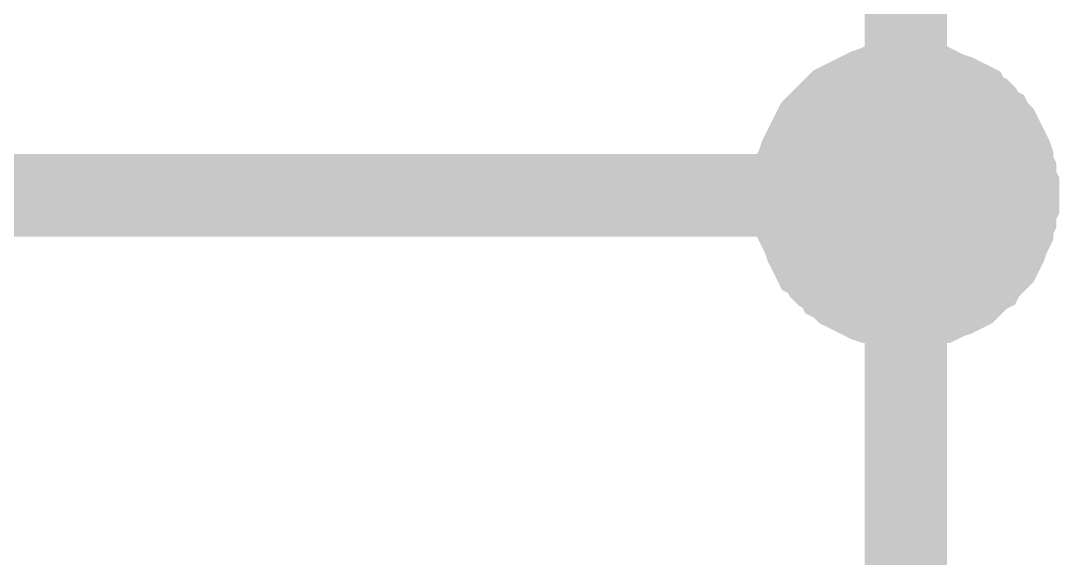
# Model space of a CAD drawing. Header units: millimetres. Extents: x 0 to 594, y 0 to 420.
# Drawn here: x 322.167 to 325.941, y 114.594 to 116.546 of the extents above; entities that cross this region are included whole.
import ezdxf

# ---------------------------------------------------------------- set-up
doc = ezdxf.new("R2010")
doc.units = ezdxf.units.MM
doc.layers.add('Sheet', color=255, linetype='Continuous')

msp = doc.modelspace()

# ---------------------------------------------------------------- linework, layer by layer
at = {"layer": 'Sheet', "color": 0}
for points, const_width in [([(322.3779, 118.4518), (325.3835, 118.4518), (325.3835, 115.9117)], 0.2997), ([(324.8755, 115.9117), (324.8755, 115.9435), (324.8755, 115.9646), (324.8861, 115.9858), (324.8861, 116.0175), (324.8861, 116.0387), (324.8967, 116.0599), (324.9072, 116.0916), (324.9178, 116.1128), (324.9284, 116.134), (324.939, 116.1551), (324.9496, 116.1763), (324.9602, 116.1975), (324.9707, 116.2186), (324.9919, 116.2398), (325.0025, 116.2504), (325.0237, 116.2715), (325.0448, 116.2927), (325.0554, 116.3033), (325.0766, 116.3245), (325.0977, 116.335), (325.1189, 116.3456), (325.1401, 116.3562), (325.1612, 116.3668), (325.1824, 116.3774), (325.2036, 116.388), (325.2353, 116.3985), (325.2565, 116.4091), (325.2777, 116.4091), (325.3094, 116.4091), (325.3306, 116.4197), (325.3517, 116.4197), (325.3835, 116.4197)], 0.0991), ([(324.8755, 115.9117), (324.8755, 115.9435), (324.8755, 115.9646), (324.8861, 115.9858), (324.8861, 116.0175), (324.8861, 116.0387), (324.8967, 116.0599), (324.9072, 116.0916), (324.9178, 116.1128), (324.9284, 116.134), (324.939, 116.1551), (324.9496, 116.1763), (324.9602, 116.1975), (324.9707, 116.2186), (324.9919, 116.2398), (325.0025, 116.2504), (325.0237, 116.2715), (325.0448, 116.2927), (325.0554, 116.3033), (325.0766, 116.3245), (325.0977, 116.335), (325.1189, 116.3456), (325.1401, 116.3562), (325.1612, 116.3668), (325.1824, 116.3774), (325.2036, 116.388), (325.2353, 116.3985), (325.2565, 116.4091), (325.2777, 116.4091), (325.3094, 116.4091), (325.3306, 116.4197), (325.3517, 116.4197), (325.3835, 116.4197)], 0.0991), ([(324.8755, 115.9117), (324.8755, 115.9435), (324.8755, 115.9646), (324.8861, 115.9858), (324.8861, 116.0175), (324.8861, 116.0387), (324.8967, 116.0599), (324.9072, 116.0916), (324.9178, 116.1128), (324.9284, 116.134), (324.939, 116.1551), (324.9496, 116.1763), (324.9602, 116.1975), (324.9707, 116.2186), (324.9919, 116.2398), (325.0025, 116.2504), (325.0237, 116.2715), (325.0448, 116.2927), (325.0554, 116.3033), (325.0766, 116.3245), (325.0977, 116.335), (325.1189, 116.3456), (325.1401, 116.3562), (325.1612, 116.3668), (325.1824, 116.3774), (325.2036, 116.388), (325.2353, 116.3985), (325.2565, 116.4091), (325.2777, 116.4091), (325.3094, 116.4091), (325.3306, 116.4197), (325.3517, 116.4197), (325.3835, 116.4197)], 0.0991), ([(324.8755, 115.9117), (324.8755, 115.9435), (324.8755, 115.9646), (324.8861, 115.9858), (324.8861, 116.0175), (324.8861, 116.0387), (324.8967, 116.0599), (324.9072, 116.0916), (324.9178, 116.1128), (324.9284, 116.134), (324.939, 116.1551), (324.9496, 116.1763), (324.9602, 116.1975), (324.9707, 116.2186), (324.9919, 116.2398), (325.0025, 116.2504), (325.0237, 116.2715), (325.0448, 116.2927), (325.0554, 116.3033), (325.0766, 116.3245), (325.0977, 116.335), (325.1189, 116.3456), (325.1401, 116.3562), (325.1612, 116.3668), (325.1824, 116.3774), (325.2036, 116.388), (325.2353, 116.3985), (325.2565, 116.4091), (325.2777, 116.4091), (325.3094, 116.4091), (325.3306, 116.4197), (325.3517, 116.4197), (325.3835, 116.4197)], 0.0991), ([(324.8755, 115.9117), (324.8755, 115.9435), (324.8755, 115.9646), (324.8861, 115.9858), (324.8861, 116.0175), (324.8861, 116.0387), (324.8967, 116.0599), (324.9072, 116.0916), (324.9178, 116.1128), (324.9284, 116.134), (324.939, 116.1551), (324.9496, 116.1763), (324.9602, 116.1975), (324.9707, 116.2186), (324.9919, 116.2398), (325.0025, 116.2504), (325.0237, 116.2715), (325.0448, 116.2927), (325.0554, 116.3033), (325.0766, 116.3245), (325.0977, 116.335), (325.1189, 116.3456), (325.1401, 116.3562), (325.1612, 116.3668), (325.1824, 116.3774), (325.2036, 116.388), (325.2353, 116.3985), (325.2565, 116.4091), (325.2777, 116.4091), (325.3094, 116.4091), (325.3306, 116.4197), (325.3517, 116.4197), (325.3835, 116.4197)], 0.0991), ([(324.8755, 115.9117), (324.8755, 115.9435), (324.8755, 115.9646), (324.8861, 115.9858), (324.8861, 116.0175), (324.8861, 116.0387), (324.8967, 116.0599), (324.9072, 116.0916), (324.9178, 116.1128), (324.9284, 116.134), (324.939, 116.1551), (324.9496, 116.1763), (324.9602, 116.1975), (324.9707, 116.2186), (324.9919, 116.2398), (325.0025, 116.2504), (325.0237, 116.2715), (325.0448, 116.2927), (325.0554, 116.3033), (325.0766, 116.3245), (325.0977, 116.335), (325.1189, 116.3456), (325.1401, 116.3562), (325.1612, 116.3668), (325.1824, 116.3774), (325.2036, 116.388), (325.2353, 116.3985), (325.2565, 116.4091), (325.2777, 116.4091), (325.3094, 116.4091), (325.3306, 116.4197), (325.3517, 116.4197), (325.3835, 116.4197)], 0.0991), ([(324.8755, 115.9117), (324.8755, 115.9435), (324.8755, 115.9646), (324.8861, 115.9858), (324.8861, 116.0175), (324.8861, 116.0387), (324.8967, 116.0599), (324.9072, 116.0916), (324.9178, 116.1128), (324.9284, 116.134), (324.939, 116.1551), (324.9496, 116.1763), (324.9602, 116.1975), (324.9707, 116.2186), (324.9919, 116.2398), (325.0025, 116.2504), (325.0237, 116.2715), (325.0448, 116.2927), (325.0554, 116.3033), (325.0766, 116.3245), (325.0977, 116.335), (325.1189, 116.3456), (325.1401, 116.3562), (325.1612, 116.3668), (325.1824, 116.3774), (325.2036, 116.388), (325.2353, 116.3985), (325.2565, 116.4091), (325.2777, 116.4091), (325.3094, 116.4091), (325.3306, 116.4197), (325.3517, 116.4197), (325.3835, 116.4197)], 0.0991), ([(324.8755, 115.9117), (324.8755, 115.9435), (324.8755, 115.9646), (324.8861, 115.9858), (324.8861, 116.0175), (324.8861, 116.0387), (324.8967, 116.0599), (324.9072, 116.0916), (324.9178, 116.1128), (324.9284, 116.134), (324.939, 116.1551), (324.9496, 116.1763), (324.9602, 116.1975), (324.9707, 116.2186), (324.9919, 116.2398), (325.0025, 116.2504), (325.0237, 116.2715), (325.0448, 116.2927), (325.0554, 116.3033), (325.0766, 116.3245), (325.0977, 116.335), (325.1189, 116.3456), (325.1401, 116.3562), (325.1612, 116.3668), (325.1824, 116.3774), (325.2036, 116.388), (325.2353, 116.3985), (325.2565, 116.4091), (325.2777, 116.4091), (325.3094, 116.4091), (325.3306, 116.4197), (325.3517, 116.4197), (325.3835, 116.4197)], 0.0991), ([(325.3835, 116.4197), (325.3835, 116.4197)], 0.0991), ([(325.3835, 116.4197), (325.4046, 116.4197), (325.4364, 116.4197), (325.4576, 116.4091), (325.4893, 116.4091), (325.5105, 116.4091), (325.5316, 116.3985), (325.5528, 116.388), (325.574, 116.3774), (325.6057, 116.3668), (325.6269, 116.3562), (325.6481, 116.3456), (325.6692, 116.335), (325.6904, 116.3245), (325.701, 116.3033), (325.7221, 116.2927), (325.7433, 116.2715), (325.7539, 116.2504), (325.7751, 116.2398), (325.7856, 116.2186), (325.8068, 116.1975), (325.8174, 116.1763), (325.828, 116.1551), (325.8385, 116.134), (325.8491, 116.1128), (325.8597, 116.0916), (325.8703, 116.0599), (325.8703, 116.0387), (325.8809, 116.0175), (325.8809, 115.9858), (325.8915, 115.9646), (325.8915, 115.9435), (325.8915, 115.9117)], 0.0991), ([(325.3835, 116.4197), (325.3835, 116.4197)], 0.0991), ([(325.3835, 116.4197), (325.4046, 116.4197), (325.4364, 116.4197), (325.4576, 116.4091), (325.4893, 116.4091), (325.5105, 116.4091), (325.5316, 116.3985), (325.5528, 116.388), (325.574, 116.3774), (325.6057, 116.3668), (325.6269, 116.3562), (325.6481, 116.3456), (325.6692, 116.335), (325.6904, 116.3245), (325.701, 116.3033), (325.7221, 116.2927), (325.7433, 116.2715), (325.7539, 116.2504), (325.7751, 116.2398), (325.7856, 116.2186), (325.8068, 116.1975), (325.8174, 116.1763), (325.828, 116.1551), (325.8385, 116.134), (325.8491, 116.1128), (325.8597, 116.0916), (325.8703, 116.0599), (325.8703, 116.0387), (325.8809, 116.0175), (325.8809, 115.9858), (325.8915, 115.9646), (325.8915, 115.9435), (325.8915, 115.9117)], 0.0991), ([(325.3835, 116.4197), (325.3835, 116.4197)], 0.0991), ([(325.3835, 116.4197), (325.4046, 116.4197), (325.4364, 116.4197), (325.4576, 116.4091), (325.4893, 116.4091), (325.5105, 116.4091), (325.5316, 116.3985), (325.5528, 116.388), (325.574, 116.3774), (325.6057, 116.3668), (325.6269, 116.3562), (325.6481, 116.3456), (325.6692, 116.335), (325.6904, 116.3245), (325.701, 116.3033), (325.7221, 116.2927), (325.7433, 116.2715), (325.7539, 116.2504), (325.7751, 116.2398), (325.7856, 116.2186), (325.8068, 116.1975), (325.8174, 116.1763), (325.828, 116.1551), (325.8385, 116.134), (325.8491, 116.1128), (325.8597, 116.0916), (325.8703, 116.0599), (325.8703, 116.0387), (325.8809, 116.0175), (325.8809, 115.9858), (325.8915, 115.9646), (325.8915, 115.9435), (325.8915, 115.9117)], 0.0991), ([(325.3835, 116.4197), (325.3835, 116.4197)], 0.0991), ([(325.3835, 116.4197), (325.4046, 116.4197), (325.4364, 116.4197), (325.4576, 116.4091), (325.4893, 116.4091), (325.5105, 116.4091), (325.5316, 116.3985), (325.5528, 116.388), (325.574, 116.3774), (325.6057, 116.3668), (325.6269, 116.3562), (325.6481, 116.3456), (325.6692, 116.335), (325.6904, 116.3245), (325.701, 116.3033), (325.7221, 116.2927), (325.7433, 116.2715), (325.7539, 116.2504), (325.7751, 116.2398), (325.7856, 116.2186), (325.8068, 116.1975), (325.8174, 116.1763), (325.828, 116.1551), (325.8385, 116.134), (325.8491, 116.1128), (325.8597, 116.0916), (325.8703, 116.0599), (325.8703, 116.0387), (325.8809, 116.0175), (325.8809, 115.9858), (325.8915, 115.9646), (325.8915, 115.9435), (325.8915, 115.9117)], 0.0991), ([(325.3835, 116.4197), (325.3835, 116.4197)], 0.0991), ([(325.3835, 116.4197), (325.4046, 116.4197), (325.4364, 116.4197), (325.4576, 116.4091), (325.4893, 116.4091), (325.5105, 116.4091), (325.5316, 116.3985), (325.5528, 116.388), (325.574, 116.3774), (325.6057, 116.3668), (325.6269, 116.3562), (325.6481, 116.3456), (325.6692, 116.335), (325.6904, 116.3245), (325.701, 116.3033), (325.7221, 116.2927), (325.7433, 116.2715), (325.7539, 116.2504), (325.7751, 116.2398), (325.7856, 116.2186), (325.8068, 116.1975), (325.8174, 116.1763), (325.828, 116.1551), (325.8385, 116.134), (325.8491, 116.1128), (325.8597, 116.0916), (325.8703, 116.0599), (325.8703, 116.0387), (325.8809, 116.0175), (325.8809, 115.9858), (325.8915, 115.9646), (325.8915, 115.9435), (325.8915, 115.9117)], 0.0991), ([(325.3835, 116.4197), (325.3835, 116.4197)], 0.0991), ([(325.3835, 116.4197), (325.4046, 116.4197), (325.4364, 116.4197), (325.4576, 116.4091), (325.4893, 116.4091), (325.5105, 116.4091), (325.5316, 116.3985), (325.5528, 116.388), (325.574, 116.3774), (325.6057, 116.3668), (325.6269, 116.3562), (325.6481, 116.3456), (325.6692, 116.335), (325.6904, 116.3245), (325.701, 116.3033), (325.7221, 116.2927), (325.7433, 116.2715), (325.7539, 116.2504), (325.7751, 116.2398), (325.7856, 116.2186), (325.8068, 116.1975), (325.8174, 116.1763), (325.828, 116.1551), (325.8385, 116.134), (325.8491, 116.1128), (325.8597, 116.0916), (325.8703, 116.0599), (325.8703, 116.0387), (325.8809, 116.0175), (325.8809, 115.9858), (325.8915, 115.9646), (325.8915, 115.9435), (325.8915, 115.9117)], 0.0991), ([(325.3835, 116.4197), (325.3835, 116.4197)], 0.0991), ([(325.3835, 116.4197), (325.4046, 116.4197), (325.4364, 116.4197), (325.4576, 116.4091), (325.4893, 116.4091), (325.5105, 116.4091), (325.5316, 116.3985), (325.5528, 116.388), (325.574, 116.3774), (325.6057, 116.3668), (325.6269, 116.3562), (325.6481, 116.3456), (325.6692, 116.335), (325.6904, 116.3245), (325.701, 116.3033), (325.7221, 116.2927), (325.7433, 116.2715), (325.7539, 116.2504), (325.7751, 116.2398), (325.7856, 116.2186), (325.8068, 116.1975), (325.8174, 116.1763), (325.828, 116.1551), (325.8385, 116.134), (325.8491, 116.1128), (325.8597, 116.0916), (325.8703, 116.0599), (325.8703, 116.0387), (325.8809, 116.0175), (325.8809, 115.9858), (325.8915, 115.9646), (325.8915, 115.9435), (325.8915, 115.9117)], 0.0991), ([(325.3835, 116.4197), (325.3835, 116.4197)], 0.0991), ([(325.3835, 116.4197), (325.4046, 116.4197), (325.4364, 116.4197), (325.4576, 116.4091), (325.4893, 116.4091), (325.5105, 116.4091), (325.5316, 116.3985), (325.5528, 116.388), (325.574, 116.3774), (325.6057, 116.3668), (325.6269, 116.3562), (325.6481, 116.3456), (325.6692, 116.335), (325.6904, 116.3245), (325.701, 116.3033), (325.7221, 116.2927), (325.7433, 116.2715), (325.7539, 116.2504), (325.7751, 116.2398), (325.7856, 116.2186), (325.8068, 116.1975), (325.8174, 116.1763), (325.828, 116.1551), (325.8385, 116.134), (325.8491, 116.1128), (325.8597, 116.0916), (325.8703, 116.0599), (325.8703, 116.0387), (325.8809, 116.0175), (325.8809, 115.9858), (325.8915, 115.9646), (325.8915, 115.9435), (325.8915, 115.9117)], 0.0991), ([(314.7582, 115.9117), (322.3779, 115.9117)], 0.2997), ([(322.3779, 115.9117), (325.3835, 115.9117), (325.3835, 113.2976)], 0.2997), ([(325.3835, 115.4037), (325.3517, 115.4037), (325.3306, 115.4037), (325.3094, 115.4143), (325.2777, 115.4143), (325.2565, 115.4249), (325.2353, 115.4249), (325.2036, 115.4354), (325.1824, 115.446), (325.1612, 115.4566), (325.1401, 115.4672), (325.1189, 115.4778), (325.0977, 115.4884), (325.0766, 115.5095), (325.0554, 115.5201), (325.0448, 115.5413), (325.0237, 115.5519), (325.0025, 115.573), (324.9919, 115.5942), (324.9707, 115.6048), (324.9602, 115.6259), (324.9496, 115.6471), (324.939, 115.6683), (324.9284, 115.6894), (324.9178, 115.7212), (324.9072, 115.7424), (324.8967, 115.7635), (324.8861, 115.7847), (324.8861, 115.8059), (324.8861, 115.8376), (324.8755, 115.8588), (324.8755, 115.8905), (324.8755, 115.9117)], 0.0991), ([(324.8755, 115.9117), (324.8755, 115.9117)], 0.0991), ([(325.3835, 115.4037), (325.3517, 115.4037), (325.3306, 115.4037), (325.3094, 115.4143), (325.2777, 115.4143), (325.2565, 115.4249), (325.2353, 115.4249), (325.2036, 115.4354), (325.1824, 115.446), (325.1612, 115.4566), (325.1401, 115.4672), (325.1189, 115.4778), (325.0977, 115.4884), (325.0766, 115.5095), (325.0554, 115.5201), (325.0448, 115.5413), (325.0237, 115.5519), (325.0025, 115.573), (324.9919, 115.5942), (324.9707, 115.6048), (324.9602, 115.6259), (324.9496, 115.6471), (324.939, 115.6683), (324.9284, 115.6894), (324.9178, 115.7212), (324.9072, 115.7424), (324.8967, 115.7635), (324.8861, 115.7847), (324.8861, 115.8059), (324.8861, 115.8376), (324.8755, 115.8588), (324.8755, 115.8905), (324.8755, 115.9117)], 0.0991), ([(324.8755, 115.9117), (324.8755, 115.9117)], 0.0991), ([(325.3835, 115.4037), (325.3517, 115.4037), (325.3306, 115.4037), (325.3094, 115.4143), (325.2777, 115.4143), (325.2565, 115.4249), (325.2353, 115.4249), (325.2036, 115.4354), (325.1824, 115.446), (325.1612, 115.4566), (325.1401, 115.4672), (325.1189, 115.4778), (325.0977, 115.4884), (325.0766, 115.5095), (325.0554, 115.5201), (325.0448, 115.5413), (325.0237, 115.5519), (325.0025, 115.573), (324.9919, 115.5942), (324.9707, 115.6048), (324.9602, 115.6259), (324.9496, 115.6471), (324.939, 115.6683), (324.9284, 115.6894), (324.9178, 115.7212), (324.9072, 115.7424), (324.8967, 115.7635), (324.8861, 115.7847), (324.8861, 115.8059), (324.8861, 115.8376), (324.8755, 115.8588), (324.8755, 115.8905), (324.8755, 115.9117)], 0.0991), ([(324.8755, 115.9117), (324.8755, 115.9117)], 0.0991), ([(325.3835, 115.4037), (325.3517, 115.4037), (325.3306, 115.4037), (325.3094, 115.4143), (325.2777, 115.4143), (325.2565, 115.4249), (325.2353, 115.4249), (325.2036, 115.4354), (325.1824, 115.446), (325.1612, 115.4566), (325.1401, 115.4672), (325.1189, 115.4778), (325.0977, 115.4884), (325.0766, 115.5095), (325.0554, 115.5201), (325.0448, 115.5413), (325.0237, 115.5519), (325.0025, 115.573), (324.9919, 115.5942), (324.9707, 115.6048), (324.9602, 115.6259), (324.9496, 115.6471), (324.939, 115.6683), (324.9284, 115.6894), (324.9178, 115.7212), (324.9072, 115.7424), (324.8967, 115.7635), (324.8861, 115.7847), (324.8861, 115.8059), (324.8861, 115.8376), (324.8755, 115.8588), (324.8755, 115.8905), (324.8755, 115.9117)], 0.0991), ([(324.8755, 115.9117), (324.8755, 115.9117)], 0.0991), ([(325.3835, 115.4037), (325.3517, 115.4037), (325.3306, 115.4037), (325.3094, 115.4143), (325.2777, 115.4143), (325.2565, 115.4249), (325.2353, 115.4249), (325.2036, 115.4354), (325.1824, 115.446), (325.1612, 115.4566), (325.1401, 115.4672), (325.1189, 115.4778), (325.0977, 115.4884), (325.0766, 115.5095), (325.0554, 115.5201), (325.0448, 115.5413), (325.0237, 115.5519), (325.0025, 115.573), (324.9919, 115.5942), (324.9707, 115.6048), (324.9602, 115.6259), (324.9496, 115.6471), (324.939, 115.6683), (324.9284, 115.6894), (324.9178, 115.7212), (324.9072, 115.7424), (324.8967, 115.7635), (324.8861, 115.7847), (324.8861, 115.8059), (324.8861, 115.8376), (324.8755, 115.8588), (324.8755, 115.8905), (324.8755, 115.9117)], 0.0991), ([(324.8755, 115.9117), (324.8755, 115.9117)], 0.0991), ([(325.3835, 115.4037), (325.3517, 115.4037), (325.3306, 115.4037), (325.3094, 115.4143), (325.2777, 115.4143), (325.2565, 115.4249), (325.2353, 115.4249), (325.2036, 115.4354), (325.1824, 115.446), (325.1612, 115.4566), (325.1401, 115.4672), (325.1189, 115.4778), (325.0977, 115.4884), (325.0766, 115.5095), (325.0554, 115.5201), (325.0448, 115.5413), (325.0237, 115.5519), (325.0025, 115.573), (324.9919, 115.5942), (324.9707, 115.6048), (324.9602, 115.6259), (324.9496, 115.6471), (324.939, 115.6683), (324.9284, 115.6894), (324.9178, 115.7212), (324.9072, 115.7424), (324.8967, 115.7635), (324.8861, 115.7847), (324.8861, 115.8059), (324.8861, 115.8376), (324.8755, 115.8588), (324.8755, 115.8905), (324.8755, 115.9117)], 0.0991), ([(324.8755, 115.9117), (324.8755, 115.9117)], 0.0991), ([(325.3835, 115.4037), (325.3517, 115.4037), (325.3306, 115.4037), (325.3094, 115.4143), (325.2777, 115.4143), (325.2565, 115.4249), (325.2353, 115.4249), (325.2036, 115.4354), (325.1824, 115.446), (325.1612, 115.4566), (325.1401, 115.4672), (325.1189, 115.4778), (325.0977, 115.4884), (325.0766, 115.5095), (325.0554, 115.5201), (325.0448, 115.5413), (325.0237, 115.5519), (325.0025, 115.573), (324.9919, 115.5942), (324.9707, 115.6048), (324.9602, 115.6259), (324.9496, 115.6471), (324.939, 115.6683), (324.9284, 115.6894), (324.9178, 115.7212), (324.9072, 115.7424), (324.8967, 115.7635), (324.8861, 115.7847), (324.8861, 115.8059), (324.8861, 115.8376), (324.8755, 115.8588), (324.8755, 115.8905), (324.8755, 115.9117)], 0.0991), ([(324.8755, 115.9117), (324.8755, 115.9117)], 0.0991), ([(325.3835, 115.4037), (325.3517, 115.4037), (325.3306, 115.4037), (325.3094, 115.4143), (325.2777, 115.4143), (325.2565, 115.4249), (325.2353, 115.4249), (325.2036, 115.4354), (325.1824, 115.446), (325.1612, 115.4566), (325.1401, 115.4672), (325.1189, 115.4778), (325.0977, 115.4884), (325.0766, 115.5095), (325.0554, 115.5201), (325.0448, 115.5413), (325.0237, 115.5519), (325.0025, 115.573), (324.9919, 115.5942), (324.9707, 115.6048), (324.9602, 115.6259), (324.9496, 115.6471), (324.939, 115.6683), (324.9284, 115.6894), (324.9178, 115.7212), (324.9072, 115.7424), (324.8967, 115.7635), (324.8861, 115.7847), (324.8861, 115.8059), (324.8861, 115.8376), (324.8755, 115.8588), (324.8755, 115.8905), (324.8755, 115.9117)], 0.0991), ([(324.8755, 115.9117), (324.8755, 115.9117)], 0.0991), ([(325.8915, 115.9117), (325.8915, 115.8905), (325.8915, 115.8588), (325.8809, 115.8376), (325.8809, 115.8059), (325.8703, 115.7847), (325.8703, 115.7635), (325.8597, 115.7424), (325.8491, 115.7212), (325.8385, 115.6894), (325.828, 115.6683), (325.8174, 115.6471), (325.8068, 115.6259), (325.7856, 115.6048), (325.7751, 115.5942), (325.7539, 115.573), (325.7433, 115.5519), (325.7221, 115.5413), (325.701, 115.5201), (325.6904, 115.5095), (325.6692, 115.4884), (325.6481, 115.4778), (325.6269, 115.4672), (325.6057, 115.4566), (325.574, 115.446), (325.5528, 115.4354), (325.5316, 115.4249), (325.5105, 115.4249), (325.4893, 115.4143), (325.4576, 115.4143), (325.4364, 115.4037), (325.4046, 115.4037), (325.3835, 115.4037)], 0.0991), ([(325.8915, 115.9117), (325.8915, 115.8905), (325.8915, 115.8588), (325.8809, 115.8376), (325.8809, 115.8059), (325.8703, 115.7847), (325.8703, 115.7635), (325.8597, 115.7424), (325.8491, 115.7212), (325.8385, 115.6894), (325.828, 115.6683), (325.8174, 115.6471), (325.8068, 115.6259), (325.7856, 115.6048), (325.7751, 115.5942), (325.7539, 115.573), (325.7433, 115.5519), (325.7221, 115.5413), (325.701, 115.5201), (325.6904, 115.5095), (325.6692, 115.4884), (325.6481, 115.4778), (325.6269, 115.4672), (325.6057, 115.4566), (325.574, 115.446), (325.5528, 115.4354), (325.5316, 115.4249), (325.5105, 115.4249), (325.4893, 115.4143), (325.4576, 115.4143), (325.4364, 115.4037), (325.4046, 115.4037), (325.3835, 115.4037)], 0.0991), ([(325.8915, 115.9117), (325.8915, 115.8905), (325.8915, 115.8588), (325.8809, 115.8376), (325.8809, 115.8059), (325.8703, 115.7847), (325.8703, 115.7635), (325.8597, 115.7424), (325.8491, 115.7212), (325.8385, 115.6894), (325.828, 115.6683), (325.8174, 115.6471), (325.8068, 115.6259), (325.7856, 115.6048), (325.7751, 115.5942), (325.7539, 115.573), (325.7433, 115.5519), (325.7221, 115.5413), (325.701, 115.5201), (325.6904, 115.5095), (325.6692, 115.4884), (325.6481, 115.4778), (325.6269, 115.4672), (325.6057, 115.4566), (325.574, 115.446), (325.5528, 115.4354), (325.5316, 115.4249), (325.5105, 115.4249), (325.4893, 115.4143), (325.4576, 115.4143), (325.4364, 115.4037), (325.4046, 115.4037), (325.3835, 115.4037)], 0.0991), ([(325.8915, 115.9117), (325.8915, 115.8905), (325.8915, 115.8588), (325.8809, 115.8376), (325.8809, 115.8059), (325.8703, 115.7847), (325.8703, 115.7635), (325.8597, 115.7424), (325.8491, 115.7212), (325.8385, 115.6894), (325.828, 115.6683), (325.8174, 115.6471), (325.8068, 115.6259), (325.7856, 115.6048), (325.7751, 115.5942), (325.7539, 115.573), (325.7433, 115.5519), (325.7221, 115.5413), (325.701, 115.5201), (325.6904, 115.5095), (325.6692, 115.4884), (325.6481, 115.4778), (325.6269, 115.4672), (325.6057, 115.4566), (325.574, 115.446), (325.5528, 115.4354), (325.5316, 115.4249), (325.5105, 115.4249), (325.4893, 115.4143), (325.4576, 115.4143), (325.4364, 115.4037), (325.4046, 115.4037), (325.3835, 115.4037)], 0.0991), ([(325.8915, 115.9117), (325.8915, 115.8905), (325.8915, 115.8588), (325.8809, 115.8376), (325.8809, 115.8059), (325.8703, 115.7847), (325.8703, 115.7635), (325.8597, 115.7424), (325.8491, 115.7212), (325.8385, 115.6894), (325.828, 115.6683), (325.8174, 115.6471), (325.8068, 115.6259), (325.7856, 115.6048), (325.7751, 115.5942), (325.7539, 115.573), (325.7433, 115.5519), (325.7221, 115.5413), (325.701, 115.5201), (325.6904, 115.5095), (325.6692, 115.4884), (325.6481, 115.4778), (325.6269, 115.4672), (325.6057, 115.4566), (325.574, 115.446), (325.5528, 115.4354), (325.5316, 115.4249), (325.5105, 115.4249), (325.4893, 115.4143), (325.4576, 115.4143), (325.4364, 115.4037), (325.4046, 115.4037), (325.3835, 115.4037)], 0.0991), ([(325.8915, 115.9117), (325.8915, 115.8905), (325.8915, 115.8588), (325.8809, 115.8376), (325.8809, 115.8059), (325.8703, 115.7847), (325.8703, 115.7635), (325.8597, 115.7424), (325.8491, 115.7212), (325.8385, 115.6894), (325.828, 115.6683), (325.8174, 115.6471), (325.8068, 115.6259), (325.7856, 115.6048), (325.7751, 115.5942), (325.7539, 115.573), (325.7433, 115.5519), (325.7221, 115.5413), (325.701, 115.5201), (325.6904, 115.5095), (325.6692, 115.4884), (325.6481, 115.4778), (325.6269, 115.4672), (325.6057, 115.4566), (325.574, 115.446), (325.5528, 115.4354), (325.5316, 115.4249), (325.5105, 115.4249), (325.4893, 115.4143), (325.4576, 115.4143), (325.4364, 115.4037), (325.4046, 115.4037), (325.3835, 115.4037)], 0.0991), ([(325.8915, 115.9117), (325.8915, 115.8905), (325.8915, 115.8588), (325.8809, 115.8376), (325.8809, 115.8059), (325.8703, 115.7847), (325.8703, 115.7635), (325.8597, 115.7424), (325.8491, 115.7212), (325.8385, 115.6894), (325.828, 115.6683), (325.8174, 115.6471), (325.8068, 115.6259), (325.7856, 115.6048), (325.7751, 115.5942), (325.7539, 115.573), (325.7433, 115.5519), (325.7221, 115.5413), (325.701, 115.5201), (325.6904, 115.5095), (325.6692, 115.4884), (325.6481, 115.4778), (325.6269, 115.4672), (325.6057, 115.4566), (325.574, 115.446), (325.5528, 115.4354), (325.5316, 115.4249), (325.5105, 115.4249), (325.4893, 115.4143), (325.4576, 115.4143), (325.4364, 115.4037), (325.4046, 115.4037), (325.3835, 115.4037)], 0.0991), ([(325.8915, 115.9117), (325.8915, 115.8905), (325.8915, 115.8588), (325.8809, 115.8376), (325.8809, 115.8059), (325.8703, 115.7847), (325.8703, 115.7635), (325.8597, 115.7424), (325.8491, 115.7212), (325.8385, 115.6894), (325.828, 115.6683), (325.8174, 115.6471), (325.8068, 115.6259), (325.7856, 115.6048), (325.7751, 115.5942), (325.7539, 115.573), (325.7433, 115.5519), (325.7221, 115.5413), (325.701, 115.5201), (325.6904, 115.5095), (325.6692, 115.4884), (325.6481, 115.4778), (325.6269, 115.4672), (325.6057, 115.4566), (325.574, 115.446), (325.5528, 115.4354), (325.5316, 115.4249), (325.5105, 115.4249), (325.4893, 115.4143), (325.4576, 115.4143), (325.4364, 115.4037), (325.4046, 115.4037), (325.3835, 115.4037)], 0.0991), ([(325.8915, 115.9117), (325.8915, 115.9117), (325.8915, 115.9117), (325.8915, 115.9117), (325.8915, 115.9117), (325.8915, 115.9117), (325.8915, 115.9117), (325.8915, 115.9117), (325.8915, 115.9117), (325.8915, 115.9117), (325.8915, 115.9117), (325.8915, 115.9117), (325.8915, 115.9117), (325.8915, 115.9117), (325.8915, 115.9117), (325.8915, 115.9117), (325.8915, 115.9117), (325.8915, 115.9117), (325.8915, 115.9117), (325.8915, 115.9117), (325.8915, 115.9117), (325.8915, 115.9117), (325.8915, 115.9117), (325.8915, 115.9117), (325.8915, 115.9117), (325.8915, 115.9117), (325.8915, 115.9117), (325.8915, 115.9117), (325.8915, 115.9117), (325.8915, 115.9117), (325.8915, 115.9117), (325.8915, 115.9117), (325.8915, 115.9117)], 0.0991), ([(325.8915, 115.9117), (325.8915, 115.9117)], 0.0991), ([(325.8915, 115.9117), (325.8915, 115.9117), (325.8915, 115.9117), (325.8915, 115.9117), (325.8915, 115.9117), (325.8915, 115.9117), (325.8915, 115.9117), (325.8915, 115.9117), (325.8915, 115.9117), (325.8915, 115.9117), (325.8915, 115.9117), (325.8915, 115.9117), (325.8915, 115.9117), (325.8915, 115.9117), (325.8915, 115.9117), (325.8915, 115.9117), (325.8915, 115.9117), (325.8915, 115.9117), (325.8915, 115.9117), (325.8915, 115.9117), (325.8915, 115.9117), (325.8915, 115.9117), (325.8915, 115.9117), (325.8915, 115.9117), (325.8915, 115.9117), (325.8915, 115.9117), (325.8915, 115.9117), (325.8915, 115.9117), (325.8915, 115.9117), (325.8915, 115.9117), (325.8915, 115.9117), (325.8915, 115.9117), (325.8915, 115.9117)], 0.0991), ([(325.8915, 115.9117), (325.8915, 115.9117)], 0.0991), ([(325.8915, 115.9117), (325.8915, 115.9117), (325.8915, 115.9117), (325.8915, 115.9117), (325.8915, 115.9117), (325.8915, 115.9117), (325.8915, 115.9117), (325.8915, 115.9117), (325.8915, 115.9117), (325.8915, 115.9117), (325.8915, 115.9117), (325.8915, 115.9117), (325.8915, 115.9117), (325.8915, 115.9117), (325.8915, 115.9117), (325.8915, 115.9117), (325.8915, 115.9117), (325.8915, 115.9117), (325.8915, 115.9117), (325.8915, 115.9117), (325.8915, 115.9117), (325.8915, 115.9117), (325.8915, 115.9117), (325.8915, 115.9117), (325.8915, 115.9117), (325.8915, 115.9117), (325.8915, 115.9117), (325.8915, 115.9117), (325.8915, 115.9117), (325.8915, 115.9117), (325.8915, 115.9117), (325.8915, 115.9117), (325.8915, 115.9117)], 0.0991), ([(325.8915, 115.9117), (325.8915, 115.9117)], 0.0991), ([(325.8915, 115.9117), (325.8915, 115.9117), (325.8915, 115.9117), (325.8915, 115.9117), (325.8915, 115.9117), (325.8915, 115.9117), (325.8915, 115.9117), (325.8915, 115.9117), (325.8915, 115.9117), (325.8915, 115.9117), (325.8915, 115.9117), (325.8915, 115.9117), (325.8915, 115.9117), (325.8915, 115.9117), (325.8915, 115.9117), (325.8915, 115.9117), (325.8915, 115.9117), (325.8915, 115.9117), (325.8915, 115.9117), (325.8915, 115.9117), (325.8915, 115.9117), (325.8915, 115.9117), (325.8915, 115.9117), (325.8915, 115.9117), (325.8915, 115.9117), (325.8915, 115.9117), (325.8915, 115.9117), (325.8915, 115.9117), (325.8915, 115.9117), (325.8915, 115.9117), (325.8915, 115.9117), (325.8915, 115.9117), (325.8915, 115.9117)], 0.0991), ([(325.8915, 115.9117), (325.8915, 115.9117)], 0.0991), ([(325.8915, 115.9117), (325.8915, 115.9117), (325.8915, 115.9117), (325.8915, 115.9117), (325.8915, 115.9117), (325.8915, 115.9117), (325.8915, 115.9117), (325.8915, 115.9117), (325.8915, 115.9117), (325.8915, 115.9117), (325.8915, 115.9117), (325.8915, 115.9117), (325.8915, 115.9117), (325.8915, 115.9117), (325.8915, 115.9117), (325.8915, 115.9117), (325.8915, 115.9117), (325.8915, 115.9117), (325.8915, 115.9117), (325.8915, 115.9117), (325.8915, 115.9117), (325.8915, 115.9117), (325.8915, 115.9117), (325.8915, 115.9117), (325.8915, 115.9117), (325.8915, 115.9117), (325.8915, 115.9117), (325.8915, 115.9117), (325.8915, 115.9117), (325.8915, 115.9117), (325.8915, 115.9117), (325.8915, 115.9117), (325.8915, 115.9117)], 0.0991), ([(325.8915, 115.9117), (325.8915, 115.9117)], 0.0991), ([(325.8915, 115.9117), (325.8915, 115.9117), (325.8915, 115.9117), (325.8915, 115.9117), (325.8915, 115.9117), (325.8915, 115.9117), (325.8915, 115.9117), (325.8915, 115.9117), (325.8915, 115.9117), (325.8915, 115.9117), (325.8915, 115.9117), (325.8915, 115.9117), (325.8915, 115.9117), (325.8915, 115.9117), (325.8915, 115.9117), (325.8915, 115.9117), (325.8915, 115.9117), (325.8915, 115.9117), (325.8915, 115.9117), (325.8915, 115.9117), (325.8915, 115.9117), (325.8915, 115.9117), (325.8915, 115.9117), (325.8915, 115.9117), (325.8915, 115.9117), (325.8915, 115.9117), (325.8915, 115.9117), (325.8915, 115.9117), (325.8915, 115.9117), (325.8915, 115.9117), (325.8915, 115.9117), (325.8915, 115.9117), (325.8915, 115.9117)], 0.0991), ([(325.8915, 115.9117), (325.8915, 115.9117)], 0.0991), ([(325.8915, 115.9117), (325.8915, 115.9117), (325.8915, 115.9117), (325.8915, 115.9117), (325.8915, 115.9117), (325.8915, 115.9117), (325.8915, 115.9117), (325.8915, 115.9117), (325.8915, 115.9117), (325.8915, 115.9117), (325.8915, 115.9117), (325.8915, 115.9117), (325.8915, 115.9117), (325.8915, 115.9117), (325.8915, 115.9117), (325.8915, 115.9117), (325.8915, 115.9117), (325.8915, 115.9117), (325.8915, 115.9117), (325.8915, 115.9117), (325.8915, 115.9117), (325.8915, 115.9117), (325.8915, 115.9117), (325.8915, 115.9117), (325.8915, 115.9117), (325.8915, 115.9117), (325.8915, 115.9117), (325.8915, 115.9117), (325.8915, 115.9117), (325.8915, 115.9117), (325.8915, 115.9117), (325.8915, 115.9117), (325.8915, 115.9117)], 0.0991), ([(325.8915, 115.9117), (325.8915, 115.9117)], 0.0991), ([(325.8915, 115.9117), (325.8915, 115.9117), (325.8915, 115.9117), (325.8915, 115.9117), (325.8915, 115.9117), (325.8915, 115.9117), (325.8915, 115.9117), (325.8915, 115.9117), (325.8915, 115.9117), (325.8915, 115.9117), (325.8915, 115.9117), (325.8915, 115.9117), (325.8915, 115.9117), (325.8915, 115.9117), (325.8915, 115.9117), (325.8915, 115.9117), (325.8915, 115.9117), (325.8915, 115.9117), (325.8915, 115.9117), (325.8915, 115.9117), (325.8915, 115.9117), (325.8915, 115.9117), (325.8915, 115.9117), (325.8915, 115.9117), (325.8915, 115.9117), (325.8915, 115.9117), (325.8915, 115.9117), (325.8915, 115.9117), (325.8915, 115.9117), (325.8915, 115.9117), (325.8915, 115.9117), (325.8915, 115.9117), (325.8915, 115.9117)], 0.0991), ([(325.8915, 115.9117), (325.8915, 115.9117)], 0.0991)]:
    msp.add_lwpolyline(points, dxfattribs=dict(at, const_width=const_width))
at = {"layer": 'Sheet', "color": 0, "const_width": 0.508}
msp.add_lwpolyline([(325.1256, 115.9201, 1), (325.6336, 115.9201, 1)], format="xyb", close=True, dxfattribs=at)

doc.saveas('drawing.dxf')
